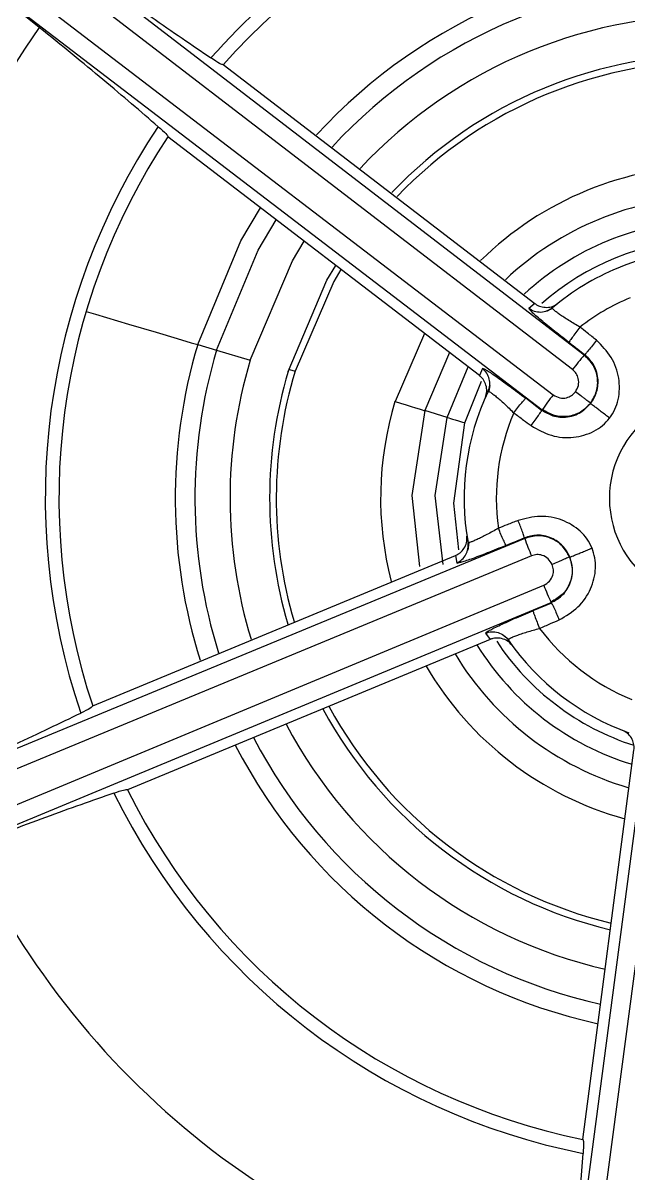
# Model space of a CAD drawing. Extents: x 939 to 1039, y 781 to 934.
# Drawn here: x 1004.039 to 1004.421, y 810.921 to 811.648 of the extents above; entities that cross this region are included whole.
import ezdxf

# ---------------------------------------------------------------- set-up
doc = ezdxf.new("R2010")
doc.units = 0
doc.header["$MEASUREMENT"] = 0
doc.layers.add('1', color=4, linetype='Continuous')

# ---------------------------------------------------------------- blocks, each defined once
blk = doc.blocks.new('Envoy')
at = {"layer": '1', "color": 3, "linetype": 'Continuous', "lineweight": 25}
for p, q in [((65.73922, 12.26411), (65.39822, 12.52605)), ((65.73188, 12.25488), (65.39088, 12.51681)), ((65.37815, 12.50021), (65.71962, 12.2389)), ((65.39502, 12.47111), (65.37092, 12.49044)), ((65.37114, 12.49073), (65.71261, 12.22941)), ((65.51124, 12.44756), (65.70806, 12.29658)), ((65.67302, 12.25114), (65.47625, 12.402)), ((65.70806, 12.29658), (65.70433, 12.29351)), ((65.71933, 12.29347), (65.71484, 12.29155)), ((65.63827, 12.27778), (65.61971, 12.23469)), ((65.49506, 12.27066), (65.50697, 12.26711)), ((65.50697, 12.26711), (65.5282, 12.26078)), ((65.65403, 12.2657), (65.63852, 12.22898)), ((65.73922, 12.26411), (65.73949, 12.26447)), ((65.65261, 12.22469), (65.66587, 12.25662)), ((65.67505, 12.25556), (65.67302, 12.25114)), ((65.6639, 12.22127), (65.67444, 12.24753)), ((65.67961, 12.24488), (65.67899, 12.24103)), ((65.71234, 12.22905), (65.70228, 12.23676)), ((65.65261, 12.22469), (65.63852, 12.22898)), ((65.71234, 12.22905), (65.71261, 12.22941)), ((65.70161, 12.14819), (65.30427, 11.98385)), ((65.66625, 12.14565), (65.66567, 12.1408)), ((65.70161, 12.14819), (65.70144, 12.14861)), ((65.42876, 12.04249), (65.65792, 12.13745)), ((65.65792, 12.13745), (65.65871, 12.13268)), ((65.70594, 12.13722), (65.3086, 11.97287)), ((65.31661, 11.95355), (65.71365, 12.11862)), ((65.32132, 11.94273), (65.71836, 12.1078)), ((65.71854, 12.10738), (65.70683, 12.10253)), ((65.71854, 12.10738), (65.71836, 12.1078)), ((65.67694, 12.08835), (65.67975, 12.08438)), ((65.68763, 12.08751), (65.69147, 12.08448)), ((65.67975, 12.08438), (65.45072, 11.9894)), ((65.7832, 12.05767), (65.72686, 11.63139)), ((65.79487, 12.05593), (65.73852, 11.62965)), ((65.73832, 11.76851), (65.77066, 12.01445))]:
    blk.add_line(p, q, dxfattribs=at)
at = {"layer": '1', "color": 3, "linetype": 'Continuous', "lineweight": 25, "flags": 128}
for points in [[(65.49506, 12.27066), (65.52236, 12.33626), (65.53474, 12.35716)], [(65.50697, 12.26711), (65.53327, 12.33031), (65.54464, 12.34957)], [(65.5282, 12.26078), (65.55494, 12.3237), (65.56229, 12.33603)], [(65.55219, 12.25363), (65.57674, 12.3114), (65.58225, 12.32073)], [(65.58559, 12.31817), (65.58112, 12.31063), (65.55663, 12.25386)], [(65.42463, 12.29164), (65.4306, 12.28987), (65.45137, 12.28367), (65.46875, 12.2785), (65.48211, 12.27451), (65.49098, 12.27187), (65.49506, 12.27066)], [(65.55263, 12.25508), (65.55302, 12.25496), (65.55663, 12.25386)], [(65.61971, 12.23469), (65.62326, 12.23361), (65.62669, 12.23257), (65.62986, 12.23161), (65.63267, 12.23076), (65.63502, 12.23004), (65.63681, 12.2295), (65.63799, 12.22914), (65.63852, 12.22898)], [(65.63852, 12.22898), (65.63029, 12.17538), (65.63523, 12.13048)], [(65.65006, 12.1318), (65.64503, 12.17524), (65.65261, 12.22469)], [(65.65261, 12.22469), (65.65293, 12.2246), (65.65364, 12.22438), (65.65471, 12.22406), (65.65612, 12.22363), (65.65781, 12.22312), (65.65971, 12.22254), (65.66177, 12.22191), (65.6639, 12.22127)], [(65.66007, 12.14107), (65.65685, 12.17044), (65.6639, 12.22127)]]:
    blk.add_lwpolyline(points, dxfattribs=at)
at = {"layer": '1', "color": 3, "linetype": 'Continuous', "lineweight": 25}
for centre, radius, start, end in [((65.8208, 12.17359), 1, 292.52267, 112.52267), ((65.8208, 12.17359), 0.98949, 296.05543, 116.05543), ((65.8208, 12.17359), 0.97197, 296.05543, 116.05543), ((65.8208, 12.17359), 1, 112.52267, 292.52267), ((65.8208, 12.17359), 0.90393, 296.3991, 116.05543), ((65.8208, 12.17359), 0.98949, 116.05543, 296.05543), ((65.8208, 12.17359), 0.97197, 116.05543, 296.05543), ((65.8208, 12.17359), 0.85236, 296.39909, 116.05543), ((65.8208, 12.17359), 0.84765, 292.52267, 112.16787), ((65.8208, 12.17359), 0.83245, 292.52267, 112.16786), ((65.8208, 12.17359), 0.90393, 116.3991, 296.05543), ((65.8208, 12.17359), 0.84765, 112.52267, 292.16787), ((65.8208, 12.17359), 0.83245, 112.52267, 292.16786), ((65.8208, 12.17359), 0.85236, 116.39909, 296.05543), ((65.8208, 12.17359), 0.64081, 22.52267, 112.52267), ((65.8208, 12.17359), 0.64081, 112.52267, 202.52267), ((65.8208, 12.17359), 0.41339, 86.46378, 138.49313), ((65.8208, 12.17359), 0.42203, 112.52267, 138.75746), ((65.8208, 12.17359), 0.3399, 87.31126, 137.5244), ((65.8208, 12.17359), 0.32747, 87.49347, 137.33247), ((65.8208, 12.17359), 0.30531, 87.85523, 136.95158), ((65.8208, 12.17359), 0.51944, 145.05535, 199.91605), ((65.8208, 12.17359), 0.28028, 88.33302, 136.44884), ((65.8208, 12.17359), 0.2761, 88.4214, 136.32992), ((65.8208, 12.17359), 0.84843, 162.41464, 276.03082), ((65.8208, 12.17359), 0.42203, 146.19693, 198.75746), ((65.8208, 12.17359), 0.41339, 146.46378, 198.49313), ((65.8208, 12.17359), 0.21018, 90.28155, 134.40124), ((65.8208, 12.17359), 0.19052, 91.08784, 133.56776), ((65.8208, 12.17359), 0.17578, 91.81196, 132.8045), ((65.8208, 12.17359), 0.16399, 92.7525, 131.37813), ((65.8208, 12.17359), 0.15748, 94.60426, 112.52267), ((65.8208, 12.17359), 0.15748, 112.52267, 130.21155), ((65.8208, 12.17359), 0.13714, 112.52216, 127.93236), ((65.8208, 12.17359), 0.3399, 163.40672, 197.52354), ((65.8208, 12.17359), 0.32747, 163.40672, 197.33633), ((65.88344, 12.14193), 0.18902, 139.73012, 143.30628), ((65.8208, 12.17359), 0.30531, 163.40672, 196.96478), ((65.8208, 12.17359), 0.2761, 163.09775, 196.37899), ((65.8208, 12.17359), 0.28028, 163.40672, 196.47439), ((65.8208, 12.17359), 0.15748, 154.60232, 190.21138), ((65.8208, 12.17359), 0.21018, 163.09775, 194.47357), ((65.8679, 12.12196), 0.18884, 141.73889, 145.31905), ((65.8208, 12.17359), 0.06566, 112.52267, 292.52319), ((65.8208, 12.17359), 0.13713, 156.82502, 187.9317), ((65.88014, 12.21224), 0.18966, 199.73557, 203.30007), ((65.88996, 12.18892), 0.18981, 201.74002, 205.3021), ((65.8208, 12.17359), 0.13713, 216.82406, 247.93147), ((65.8208, 12.17359), 0.17578, 211.81196, 253.00558), ((65.8208, 12.17359), 0.16399, 213.43215, 252.14388), ((65.8208, 12.17359), 0.15748, 214.60232, 250.21155), ((65.8208, 12.17359), 0.19052, 211.08784, 253.69918), ((65.8208, 12.17359), 0.21018, 210.28155, 254.5671), ((65.8208, 12.17359), 0.28028, 208.33302, 256.57946), ((65.8208, 12.17359), 0.2761, 208.4214, 256.48855), ((65.8208, 12.17359), 0.30531, 207.85523, 257.06954), ((65.8208, 12.17359), 0.32747, 207.49347, 257.44085), ((65.8208, 12.17359), 0.3399, 207.31126, 257.62795), ((65.8208, 12.17359), 0.65728, 195.13683, 240.12456), ((65.8208, 12.17359), 0.42203, 206.19693, 258.75746), ((65.8208, 12.17359), 0.41339, 206.46378, 258.49313), ((65.8208, 12.17359), 0.51944, 205.05532, 259.91605), ((65.8208, 12.17359), 0.64081, 202.52267, 292.52267)]:
    blk.add_arc(centre, radius, start, end, dxfattribs=at)
for points, knots in [([(67.08722, 10.93716), (67.13898, 10.99297), (67.24251, 11.10458), (67.36835, 11.29589), (67.46968, 11.50061), (67.54307, 11.71717), (67.58769, 11.94132), (67.60263, 12.16943), (67.58771, 12.39754), (67.54309, 12.62179), (67.46956, 12.8383), (67.36848, 13.04335), (67.24147, 13.23342), (67.09071, 13.40524), (66.91889, 13.55598), (66.72882, 13.68299), (66.52378, 13.78407), (66.30732, 13.85759), (66.08309, 13.90219), (65.85497, 13.9171), (65.62686, 13.90221), (65.40269, 13.8576), (65.18617, 13.78419), (64.98144, 13.6828), (64.79012, 13.55699), (64.67847, 13.45346), (64.62266, 13.40172)], [0, 0, 0, 0, 0.041677, 0.08336, 0.125017, 0.166657, 0.208358, 0.249994, 0.291644, 0.333353, 0.375015, 0.416667, 0.458356, 0.500006, 0.541651, 0.583341, 0.624994, 0.666647, 0.708341, 0.749997, 0.791646, 0.833333, 0.874981, 0.916628, 0.958329, 1, 1, 1, 1]), ([(64.62266, 13.40172), (64.57093, 13.34587), (64.46748, 13.23417), (64.34159, 13.04294), (64.24017, 12.8383), (64.16675, 12.6218), (64.12217, 12.39761), (64.10731, 12.16947), (64.12223, 11.94131), (64.16682, 11.71706), (64.24031, 11.50058), (64.34136, 11.29555), (64.46839, 11.10549), (64.61919, 10.93366), (64.79104, 10.78286), (64.98112, 10.65582), (65.18614, 10.55477), (65.40259, 10.48129), (65.62681, 10.43673), (65.85492, 10.42182), (66.08305, 10.4367), (66.30726, 10.48127), (66.52382, 10.55466), (66.72853, 10.65605), (66.9198, 10.78191), (67.03143, 10.88542), (67.08722, 10.93716)], [0, 0, 0, 0, 0.041685, 0.083364, 0.125004, 0.166645, 0.208336, 0.249995, 0.291652, 0.333357, 0.375009, 0.416657, 0.45834, 0.500003, 0.541666, 0.583354, 0.625004, 0.666646, 0.708342, 0.749995, 0.791646, 0.833343, 0.874992, 0.916643, 0.958334, 1, 1, 1, 1]), ([(66.07381, 11.56347), (66.1128, 11.5823), (66.19078, 11.61996), (66.29092, 11.70401), (66.3737, 11.80441), (66.43505, 11.91946), (66.47284, 12.04415), (66.48556, 12.17385), (66.47273, 12.30353), (66.43485, 12.42822), (66.37338, 12.54312), (66.29067, 12.64382), (66.1899, 12.72646), (66.07496, 12.78782), (65.9502, 12.82569), (65.82066, 12.83806), (65.69042, 12.82657), (65.60868, 12.79799), (65.5678, 12.7837)], [0, 0, 0, 0, 0.0625008, 0.1250003, 0.1875002, 0.2500006, 0.3125006, 0.3750006, 0.4374998, 0.5000006, 0.5625004, 0.6250002, 0.6875005, 0.7499999, 0.8124999, 0.875, 0.9374997, 1, 1, 1, 1]), ([(66.41304, 12.41917), (66.39476, 12.45702), (66.3582, 12.53271), (66.27662, 12.62992), (66.17915, 12.71028), (66.06749, 12.7698), (65.94641, 12.80658), (65.82066, 12.81858), (65.69425, 12.80743), (65.61489, 12.77969), (65.57522, 12.76582)], [0, 0, 0, 0, 0.125001, 0.25, 0.375, 0.499999, 0.624999, 0.75, 0.875, 1, 1, 1, 1]), ([(65.5678, 12.7837), (65.52881, 12.76487), (65.45083, 12.72722), (65.35069, 12.64317), (65.26791, 12.54276), (65.20656, 12.42771), (65.16877, 12.30302), (65.15605, 12.17332), (65.16888, 12.04364), (65.20676, 11.91896), (65.26823, 11.80405), (65.35094, 11.70335), (65.45171, 11.62072), (65.56665, 11.55936), (65.69141, 11.52148), (65.82095, 11.50912), (65.95119, 11.52061), (66.03293, 11.54918), (66.07381, 11.56347)], [0, 0, 0, 0, 0.0625, 0.125, 0.1875, 0.25, 0.3125, 0.375, 0.4375, 0.5, 0.5625, 0.625, 0.6875, 0.750001, 0.812501, 0.875, 0.937501, 1, 1, 1, 1]), ([(65.57522, 12.76582), (65.53737, 12.74754), (65.46168, 12.71099), (65.36447, 12.6294), (65.28411, 12.53194), (65.22459, 12.42027), (65.18781, 12.2992), (65.17582, 12.17344), (65.18697, 12.04703), (65.2147, 11.96768), (65.22857, 11.928)], [0, 0, 0, 0, 0.125, 0.25, 0.374999, 0.5, 0.625, 0.749999, 0.874999, 1, 1, 1, 1]), ([(65.42339, 12.50805), (65.43798, 12.49754), (65.46793, 12.47595), (65.49142, 12.45999), (65.50347, 12.45181)], [0, 0, 0, 0, 0.487204, 1, 1, 1, 1]), ([(65.47012, 12.40838), (65.4591, 12.41788), (65.4376, 12.43642), (65.40898, 12.45974), (65.39502, 12.47111)], [0, 0, 0, 0, 0.512288, 1, 1, 1, 1]), ([(65.51123, 12.44754), (65.51073, 12.44756), (65.50973, 12.4476), (65.50555, 12.45041), (65.50347, 12.45181)], [0, 0, 0, 0, 0.500007, 1, 1, 1, 1]), ([(65.47012, 12.40838), (65.47201, 12.40673), (65.47579, 12.40343), (65.4761, 12.40247), (65.47625, 12.40199)], [0, 0, 0, 0, 0.500036, 1, 1, 1, 1]), ([(65.71913, 12.29385), (65.71806, 12.29311), (65.71586, 12.29158), (65.7118, 12.29085), (65.70771, 12.2914), (65.70544, 12.29282), (65.70433, 12.29351)], [0, 0, 0, 0, 0.242668, 0.499984, 0.757332, 1, 1, 1, 1]), ([(65.72957, 12.27208), (65.72611, 12.27476), (65.72093, 12.27876), (65.7149, 12.28364), (65.71102, 12.28688), (65.70789, 12.28961), (65.70569, 12.29166), (65.70437, 12.29307), (65.70434, 12.29336), (65.70433, 12.29351)], [0, 0, 0, 0, 0.255031, 0.381041, 0.506724, 0.630777, 0.755424, 0.876704, 1, 1, 1, 1]), ([(65.70806, 12.29658), (65.70853, 12.29626), (65.70948, 12.2956), (65.71166, 12.29464), (65.71484, 12.29403), (65.71889, 12.29439), (65.72111, 12.29574), (65.7223, 12.29646)], [0, 0, 0, 0, 0.0959938, 0.1936074, 0.4076648, 0.6831784, 1, 1, 1, 1]), ([(65.7365, 12.28175), (65.73408, 12.28316), (65.73046, 12.28527), (65.72629, 12.288), (65.72362, 12.28983), (65.72147, 12.2914), (65.71996, 12.29263), (65.71909, 12.29351), (65.71912, 12.29374), (65.71913, 12.29385)], [0, 0, 0, 0, 0.25753, 0.383963, 0.508782, 0.632233, 0.754917, 0.877303, 1, 1, 1, 1]), ([(65.7365, 12.28175), (65.73563, 12.2806), (65.73381, 12.2782), (65.73149, 12.27503), (65.72989, 12.27273), (65.72967, 12.27229), (65.72957, 12.27208)], [0, 0, 0, 0, 0.2406069, 0.5000012, 0.75935, 1, 1, 1, 1]), ([(65.74696, 12.27343), (65.74502, 12.27499), (65.74154, 12.27777), (65.73804, 12.28054), (65.7365, 12.28175)], [0, 0, 0, 0, 0.5598125, 1, 1, 1, 1]), ([(65.72957, 12.27208), (65.73143, 12.27066), (65.73474, 12.26813), (65.73804, 12.26559), (65.73949, 12.26447)], [0, 0, 0, 0, 0.559942, 1, 1, 1, 1]), ([(65.74696, 12.27343), (65.74609, 12.2723), (65.74427, 12.26996), (65.74184, 12.26698), (65.74006, 12.26491), (65.73968, 12.26461), (65.73949, 12.26447)], [0, 0, 0, 0, 0.2408926, 0.499989, 0.759045, 1, 1, 1, 1]), ([(65.75526, 12.22425), (65.75646, 12.22605), (65.75889, 12.22969), (65.7616, 12.23821), (65.76178, 12.24969), (65.75708, 12.26321), (65.75035, 12.27001), (65.74696, 12.27343)], [0, 0, 0, 0, 0.117499, 0.236919, 0.483918, 0.740801, 1, 1, 1, 1]), ([(65.74323, 12.23367), (65.7447, 12.23613), (65.74764, 12.24104), (65.74803, 12.24979), (65.74539, 12.25814), (65.74127, 12.26212), (65.73922, 12.26411)], [0, 0, 0, 0, 0.249965, 0.499921, 0.749951, 1, 1, 1, 1]), ([(65.74328, 12.23353), (65.74406, 12.23467), (65.74565, 12.23697), (65.74774, 12.24233), (65.74831, 12.24833), (65.74696, 12.25425), (65.74454, 12.25963), (65.74145, 12.26259), (65.73949, 12.26447)], [0, 0, 0, 0, 0.1177237, 0.2380329, 0.4925385, 0.6375359, 0.7702929, 1, 1, 1, 1]), ([(65.67505, 12.25556), (65.6752, 12.25558), (65.67551, 12.25563), (65.67722, 12.25471), (65.67979, 12.25311), (65.68323, 12.25079), (65.68735, 12.24789), (65.6936, 12.24336), (65.6988, 12.23941), (65.70228, 12.23676)], [0, 0, 0, 0, 0.124915, 0.247134, 0.371066, 0.495327, 0.619834, 0.74524, 1, 1, 1, 1]), ([(65.67854, 12.24113), (65.67897, 12.24239), (65.67982, 12.24493), (65.67938, 12.24896), (65.67792, 12.25276), (65.67601, 12.25463), (65.67505, 12.25556)], [0, 0, 0, 0, 0.249195, 0.499968, 0.750719, 1, 1, 1, 1]), ([(65.73368, 12.24093), (65.73442, 12.24219), (65.73591, 12.24474), (65.73579, 12.24898), (65.73438, 12.25253), (65.7327, 12.2541), (65.73188, 12.25488)], [0, 0, 0, 0, 0.277404, 0.561419, 0.783157, 1, 1, 1, 1]), ([(65.67682, 12.23739), (65.67721, 12.23859), (65.67796, 12.24093), (65.67741, 12.24485), (65.67606, 12.24789), (65.67446, 12.24991), (65.6735, 12.25073), (65.67302, 12.25114)], [0, 0, 0, 0, 0.288353, 0.562042, 0.789786, 0.894924, 1, 1, 1, 1]), ([(65.67854, 12.24113), (65.67865, 12.24117), (65.67886, 12.24125), (65.67993, 12.24063), (65.68151, 12.23949), (65.68359, 12.23783), (65.68606, 12.23573), (65.68977, 12.23244), (65.69274, 12.22952), (65.69474, 12.22756)], [0, 0, 0, 0, 0.123023, 0.245699, 0.368572, 0.492208, 0.616973, 0.74324, 1, 1, 1, 1]), ([(65.71962, 12.2389), (65.72096, 12.23814), (65.72356, 12.23665), (65.7278, 12.23684), (65.7313, 12.23834), (65.73287, 12.24005), (65.73368, 12.24093)], [0, 0, 0, 0, 0.28798, 0.562252, 0.773771, 1, 1, 1, 1]), ([(65.74323, 12.23367), (65.74305, 12.23381), (65.74267, 12.2341), (65.74083, 12.23552), (65.73886, 12.23703), (65.73667, 12.23869), (65.73486, 12.24004), (65.73368, 12.24093)], [0, 0, 0, 0, 0.237035, 0.494912, 0.62675, 0.756546, 1, 1, 1, 1]), ([(65.69474, 12.22756), (65.69562, 12.2287), (65.69746, 12.23108), (65.69993, 12.23414), (65.70173, 12.23628), (65.7021, 12.23661), (65.70228, 12.23676)], [0, 0, 0, 0, 0.240618, 0.5, 0.759348, 1, 1, 1, 1]), ([(65.71252, 12.22929), (65.71477, 12.22791), (65.71832, 12.22575), (65.72397, 12.22476), (65.72885, 12.22486), (65.73365, 12.22614), (65.73885, 12.22877), (65.74161, 12.23174), (65.74328, 12.23353)], [0, 0, 0, 0, 0.2246862, 0.3544327, 0.4956441, 0.6546175, 0.7914774, 1, 1, 1, 1]), ([(65.74323, 12.23367), (65.74124, 12.23162), (65.73726, 12.2275), (65.72891, 12.22485), (65.72016, 12.22524), (65.71525, 12.22818), (65.71279, 12.22965)], [0, 0, 0, 0, 0.249959, 0.499959, 0.749966, 1, 1, 1, 1]), ([(65.75526, 12.22425), (65.75438, 12.22491), (65.75263, 12.22625), (65.74996, 12.22829), (65.74761, 12.2301), (65.74577, 12.23152), (65.74452, 12.23249), (65.74357, 12.23325), (65.74338, 12.23342), (65.74327, 12.23353)], [0, 0, 0, 0, 0.156921, 0.315914, 0.469186, 0.60998, 0.734267, 0.840393, 1, 1, 1, 1]), ([(65.69474, 12.22755), (65.69677, 12.22605), (65.7004, 12.22335), (65.70404, 12.22068), (65.70564, 12.2195)], [0, 0, 0, 0, 0.560049, 1, 1, 1, 1]), ([(65.70564, 12.2195), (65.7065, 12.22064), (65.70829, 12.22301), (65.71053, 12.22613), (65.71206, 12.22839), (65.71225, 12.22884), (65.71234, 12.22905)], [0, 0, 0, 0, 0.240905, 0.500052, 0.759032, 1, 1, 1, 1]), ([(65.70564, 12.2195), (65.70982, 12.21711), (65.71814, 12.21236), (65.73242, 12.21135), (65.74344, 12.21452), (65.75096, 12.21934), (65.75383, 12.22262), (65.75526, 12.22425)], [0, 0, 0, 0, 0.259999, 0.516592, 0.763692, 0.883077, 1, 1, 1, 1]), ([(65.69742, 12.15956), (65.6951, 12.15865), (65.69095, 12.15703), (65.6868, 12.15539), (65.68498, 12.15466)], [0, 0, 0, 0, 0.5598321, 1, 1, 1, 1]), ([(65.74416, 12.14216), (65.74319, 12.1441), (65.74126, 12.14803), (65.73523, 12.15463), (65.72539, 12.16052), (65.71133, 12.16321), (65.70207, 12.16078), (65.69742, 12.15956)], [0, 0, 0, 0, 0.117492, 0.236934, 0.483895, 0.740789, 1, 1, 1, 1]), ([(65.70144, 12.14861), (65.7014, 12.14889), (65.7013, 12.14947), (65.70024, 12.15244), (65.69887, 12.156), (65.69789, 12.1584), (65.69742, 12.15956)], [0, 0, 0, 0, 0.271068, 0.5622441, 0.7889064, 1, 1, 1, 1]), ([(65.68498, 12.15466), (65.68255, 12.15327), (65.67891, 12.15119), (65.67447, 12.14894), (65.67154, 12.14754), (65.66911, 12.14647), (65.66729, 12.14578), (65.66609, 12.14546), (65.66591, 12.1456), (65.66582, 12.14567)], [0, 0, 0, 0, 0.2576086, 0.3840323, 0.5088119, 0.6322953, 0.7549707, 0.8773439, 1, 1, 1, 1]), ([(65.68989, 12.14382), (65.68976, 12.14402), (65.68948, 12.14443), (65.6883, 12.14696), (65.68671, 12.15055), (65.68554, 12.15333), (65.68498, 12.15466)], [0, 0, 0, 0, 0.240646, 0.500001, 0.759332, 1, 1, 1, 1]), ([(65.65792, 12.13745), (65.65843, 12.13769), (65.65948, 12.13819), (65.6614, 12.1396), (65.66352, 12.14204), (65.66523, 12.14573), (65.66517, 12.14833), (65.66514, 12.14971)], [0, 0, 0, 0, 0.095958, 0.193509, 0.407596, 0.683173, 1, 1, 1, 1]), ([(65.65871, 12.13268), (65.65987, 12.13333), (65.6622, 12.13464), (65.66459, 12.13791), (65.66605, 12.14168), (65.6659, 12.14434), (65.66582, 12.14567)], [0, 0, 0, 0, 0.249252, 0.499962, 0.750846, 1, 1, 1, 1]), ([(65.68989, 12.14382), (65.69205, 12.14472), (65.69589, 12.14632), (65.69975, 12.14791), (65.70144, 12.14861)], [0, 0, 0, 0, 0.5599861, 1, 1, 1, 1]), ([(65.73013, 12.13642), (65.72954, 12.13767), (65.72834, 12.1402), (65.72474, 12.14468), (65.71982, 12.14817), (65.71402, 12.14997), (65.70815, 12.15057), (65.70405, 12.14937), (65.70144, 12.14861)], [0, 0, 0, 0, 0.117745, 0.238069, 0.492497, 0.637512, 0.770298, 1, 1, 1, 1]), ([(65.72998, 12.13645), (65.72859, 12.13895), (65.72581, 12.14396), (65.71843, 12.14866), (65.70987, 12.15056), (65.70437, 12.14898), (65.70161, 12.14819)], [0, 0, 0, 0, 0.249945, 0.499929, 0.749958, 1, 1, 1, 1]), ([(65.68989, 12.14382), (65.68584, 12.14216), (65.67978, 12.13968), (65.67254, 12.1369), (65.6678, 12.13516), (65.66387, 12.13381), (65.661, 12.13293), (65.65911, 12.13249), (65.65885, 12.13262), (65.65871, 12.13268)], [0, 0, 0, 0, 0.2550337, 0.3810587, 0.5067159, 0.630771, 0.7554187, 0.8767074, 1, 1, 1, 1]), ([(65.71892, 12.13181), (65.7182, 12.13308), (65.71674, 12.13564), (65.71301, 12.13766), (65.70922, 12.13821), (65.70703, 12.13755), (65.70594, 12.13722)], [0, 0, 0, 0, 0.27747, 0.56132, 0.783188, 1, 1, 1, 1]), ([(65.72346, 12.09681), (65.72762, 12.09924), (65.73589, 12.10407), (65.74392, 12.11593), (65.74668, 12.12706), (65.74626, 12.13598), (65.74485, 12.14011), (65.74416, 12.14216)], [0, 0, 0, 0, 0.26001, 0.516608, 0.763696, 0.883106, 1, 1, 1, 1]), ([(65.73013, 12.13642), (65.73028, 12.13646), (65.73053, 12.13654), (65.73168, 12.137), (65.73316, 12.13761), (65.73532, 12.13849), (65.73806, 12.13962), (65.74114, 12.14089), (65.74315, 12.14173), (65.74416, 12.14216)], [0, 0, 0, 0, 0.162219, 0.269161, 0.393787, 0.534379, 0.68683, 0.844592, 1, 1, 1, 1]), ([(65.71365, 12.11862), (65.71498, 12.11939), (65.71757, 12.1209), (65.71952, 12.12467), (65.71998, 12.12845), (65.71928, 12.13066), (65.71892, 12.13181)], [0, 0, 0, 0, 0.287968, 0.562216, 0.773737, 1, 1, 1, 1]), ([(65.72998, 12.13645), (65.73077, 12.1337), (65.73235, 12.12819), (65.73046, 12.11964), (65.72576, 12.11225), (65.72075, 12.10947), (65.71825, 12.10808)], [0, 0, 0, 0, 0.249948, 0.499972, 0.749981, 1, 1, 1, 1]), ([(65.71842, 12.10766), (65.72074, 12.10892), (65.72439, 12.11092), (65.72807, 12.11531), (65.73042, 12.11959), (65.73172, 12.12439), (65.73204, 12.1302), (65.73085, 12.13408), (65.73013, 12.13642)], [0, 0, 0, 0, 0.2246869, 0.3544255, 0.4956202, 0.6546353, 0.7914731, 1, 1, 1, 1]), ([(65.72998, 12.13645), (65.72977, 12.13636), (65.72933, 12.13618), (65.72718, 12.1353), (65.72489, 12.13434), (65.72236, 12.13328), (65.72028, 12.13239), (65.71892, 12.13181)], [0, 0, 0, 0, 0.237032, 0.494882, 0.626735, 0.756537, 1, 1, 1, 1]), ([(65.67694, 12.08835), (65.677, 12.08849), (65.67711, 12.08877), (65.67876, 12.0898), (65.68143, 12.09122), (65.68516, 12.09305), (65.68973, 12.09516), (65.69678, 12.09831), (65.7028, 12.10083), (65.70683, 12.10253)], [0, 0, 0, 0, 0.124916, 0.247128, 0.371047, 0.49533, 0.619833, 0.74524, 1, 1, 1, 1]), ([(65.70683, 12.10253), (65.70687, 12.1023), (65.70697, 12.10182), (65.70792, 12.09918), (65.70934, 12.09552), (65.71048, 12.09274), (65.71103, 12.0914)], [0, 0, 0, 0, 0.240667, 0.500048, 0.759432, 1, 1, 1, 1]), ([(65.71854, 12.10738), (65.71868, 12.1072), (65.71897, 12.10681), (65.72017, 12.10436), (65.72175, 12.10085), (65.7229, 12.09812), (65.72346, 12.09681)], [0, 0, 0, 0, 0.240875, 0.499931, 0.759041, 1, 1, 1, 1]), ([(65.71103, 12.0914), (65.71336, 12.0924), (65.7175, 12.09419), (65.72164, 12.09601), (65.72346, 12.09681)], [0, 0, 0, 0, 0.560123, 1, 1, 1, 1]), ([(65.67694, 12.08835), (65.67819, 12.08873), (65.68076, 12.08952), (65.68487, 12.08898), (65.68861, 12.08721), (65.69034, 12.08516), (65.69118, 12.08416)], [0, 0, 0, 0, 0.242617, 0.500047, 0.757384, 1, 1, 1, 1]), ([(65.69118, 12.08416), (65.6912, 12.08427), (65.69123, 12.08449), (65.69231, 12.08511), (65.69408, 12.08591), (65.69656, 12.08688), (65.69961, 12.08797), (65.70432, 12.08953), (65.70834, 12.09065), (65.71103, 12.09139)], [0, 0, 0, 0, 0.122988, 0.245656, 0.368527, 0.492142, 0.616908, 0.7432, 1, 1, 1, 1]), ([(65.69356, 12.08079), (65.69271, 12.08173), (65.69106, 12.08356), (65.68739, 12.08503), (65.68408, 12.08539), (65.68153, 12.08501), (65.68035, 12.08459), (65.67975, 12.08438)], [0, 0, 0, 0, 0.288372, 0.561956, 0.789768, 0.894947, 1, 1, 1, 1]), ([(65.33244, 11.99665), (65.34885, 12.00403), (65.38251, 12.01917), (65.40808, 12.03154), (65.42119, 12.03788)], [0, 0, 0, 0, 0.487205, 1, 1, 1, 1]), ([(65.42876, 12.04247), (65.4285, 12.04204), (65.42796, 12.04119), (65.42345, 12.03898), (65.42119, 12.03788)], [0, 0, 0, 0, 0.500019, 1, 1, 1, 1]), ([(65.77066, 12.01445), (65.7707, 12.01502), (65.7708, 12.01617), (65.77054, 12.01854), (65.76948, 12.0216), (65.76714, 12.02493), (65.76487, 12.02617), (65.76365, 12.02684)], [0, 0, 0, 0, 0.095967, 0.193601, 0.407722, 0.683158, 1, 1, 1, 1]), ([(65.44213, 11.98728), (65.42839, 11.98249), (65.40158, 11.97314), (65.36708, 11.96001), (65.35025, 11.95361)], [0, 0, 0, 0, 0.512288, 1, 1, 1, 1]), ([(65.44213, 11.98728), (65.4445, 11.98809), (65.44925, 11.98972), (65.45023, 11.98951), (65.45072, 11.9894)], [0, 0, 0, 0, 0.500037, 1, 1, 1, 1]), ([(65.22857, 11.928), (65.24685, 11.89015), (65.28341, 11.81446), (65.36499, 11.71725), (65.46246, 11.63689), (65.57412, 11.57737), (65.6952, 11.5406), (65.82095, 11.5286), (65.94737, 11.53975), (66.02672, 11.56749), (66.06639, 11.58136)], [0, 0, 0, 0, 0.125, 0.25, 0.375, 0.5, 0.625, 0.75, 0.875, 1, 1, 1, 1]), ([(65.73834, 11.76851), (65.73857, 11.76807), (65.73904, 11.76718), (65.7387, 11.76216), (65.73852, 11.75965)], [0, 0, 0, 0, 0.499992, 1, 1, 1, 1]), ([(65.72986, 11.66218), (65.73167, 11.68008), (65.73539, 11.71681), (65.73746, 11.74513), (65.73852, 11.75965)], [0, 0, 0, 0, 0.487213, 1, 1, 1, 1])]:
    blk.add_open_spline(points, degree=3, knots=knots, dxfattribs=at)

msp = doc.modelspace()

# ---------------------------------------------------------------- block references
at = {"layer": '1'}
msp.add_blockref('Envoy', (938.65384, 799.17438), dxfattribs=at)

doc.saveas('drawing.dxf')
